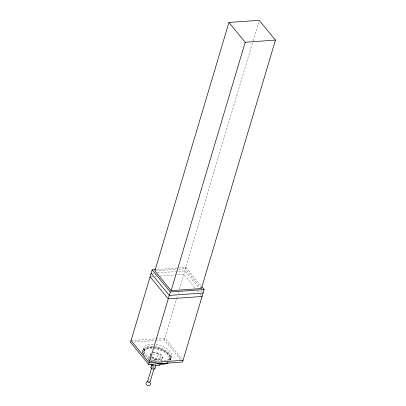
<?xml version="1.0" encoding="UTF-8"?>
<svg xmlns="http://www.w3.org/2000/svg" width="406" height="406" viewBox="0 0 406 406"><rect width="100%" height="100%" fill="white"/><g stroke="black" fill="none" stroke-linecap="round" stroke-linejoin="round"><path stroke-width="0.3" stroke-dasharray="2.03 1.52" d="M142.81 350.596L143.43 348.526M142.587 352.134L142.689 351.789M143.932 351.347L144.343 349.967M150.332 354.255L150.484 353.738M148.758 361.279L150.641 354.951M153.955 361.335L154.64 359.036L152.346 356.24M152.595 354.25L157.934 353.87L155.879 360.772L150.54 361.152A14.596 7.364 16.6 0 0 151.671 361.634M201.396 288.529L185.141 268.742L252.867 41.559M253.045 40.955L258.84 21.513M180.558 359.625L164.359 339.913L176.544 299.044M176.727 298.44L177.442 296.03M178.163 293.624L178.518 292.416M179.416 289.407L185.963 267.452L156.523 269.548M161.075 360.827L161.761 358.528L157.934 353.87M162.167 358.244L162.319 357.727M169.317 359L168.906 360.381A13.347 6.735 16.6 0 0 154.178 348.536M170.941 358.315L171.56 356.245M170.825 359.508L170.718 359.853A14.596 7.364 16.6 0 0 154.458 348.008M155.508 270.853L176.311 269.371M178.833 269.188L185.141 268.742M152.367 273.223L153.62 273.131M157.376 272.868L184.933 270.898L198.762 287.732M151.336 276.674L152.59 276.582M155.092 276.405L156.346 276.319M160.106 276.05L183.908 274.349L195.362 288.296M131.052 340.598L164.877 338.188L182.258 359.346M133.67 342.101L154.965 340.583M155.594 340.538L164.359 339.913M154.64 359.036L161.761 358.528M148.566 381.117L149.367 381.351M185.963 267.452L201.371 286.205M201.132 290.615L202.315 292.056M197.336 290.701L198.519 292.142M200.102 294.066L201.285 295.507M149.778 358.777A13.347 6.735 16.6 0 1 146.505 348.054A13.347 6.735 16.6 0 1 165.323 351.088A13.347 6.735 16.6 0 1 165.968 361.386M156.817 361.426A13.347 6.735 16.6 0 1 150.357 359.092M153.062 361.842A13.347 6.735 16.6 0 1 147.266 358.782M143.922 354.94A13.347 6.735 16.6 0 1 153.082 348.424M162.618 362.649A14.596 7.364 16.6 0 1 161.471 362.644M155.381 361.69A14.596 7.364 16.6 0 1 149.575 359.381M148.55 358.792A14.596 7.364 16.6 0 1 145.876 356.844M145.429 356.432A14.596 7.364 16.6 0 1 144.267 355.159M143.947 354.732A14.596 7.364 16.6 0 1 153.473 346.343M154.681 346.475A14.596 7.364 16.6 0 1 170.078 360.056M155.904 344.491A14.596 7.364 16.6 0 1 171.378 356.864A14.596 7.364 16.6 0 1 150.733 357.59M150.195 357.31A14.596 7.364 16.6 0 1 143.465 348.368A14.596 7.364 16.6 0 1 153.493 344.227M153.148 352.276A6.257 3.157 16.6 0 1 161.517 355.098A6.257 3.157 16.6 0 1 159.66 359.188A6.257 3.157 16.6 0 1 151.291 356.366M150.621 355.453A6.257 3.157 16.6 0 1 151.935 352.56M152.996 352.794A6.257 3.157 16.6 0 1 161.365 355.615A6.257 3.157 16.6 0 1 159.502 359.706A6.257 3.157 16.6 0 1 151.133 356.884M150.469 355.971A6.257 3.157 16.6 0 1 151.783 353.078M151.57 361.979A14.596 7.364 16.6 0 1 150.443 361.472M142.511 353.108A14.596 7.364 16.6 0 1 153.854 347.937M156.493 363.187A14.596 7.364 16.6 0 1 155.265 362.878M149.992 360.853A14.596 7.364 16.6 0 1 147.008 359.036M142.785 353.793A14.596 7.364 16.6 0 1 152.752 347.49M154.559 347.663A14.596 7.364 16.6 0 1 170.51 360.416M155.468 362.817A2.086 1.051 16.6 0 1 156.122 363.395M151.9 367.384A1.254 0.629 16.6 0 1 154.001 367.877M148.855 381.112A1.254 0.629 16.6 0 1 149.164 381.209M153.148 366.892A2.086 1.051 16.6 0 1 154.128 367.303"/><path stroke-width="0.61" d="M155.899 269.594L152.143 269.863L130.539 342.324L148.708 364.441L182.533 362.03L204.132 289.569L201.762 286.682M228.943 22.457L154.879 270.898L171.134 290.691L201.396 288.529L275.461 40.092L259.201 20.3L228.943 22.457L245.199 42.249L275.461 40.092M148.708 364.441L170.312 291.98L152.143 269.863M171.134 290.691L245.199 42.249M150.93 367.374L151.768 364.573M147.606 381.473L151.54 368.267M160.218 363.7L159.705 365.425L152.585 365.933L153.098 364.207M150.027 382.036L153.965 368.836M154.955 368.475L155.787 365.669M146.607 381.904C143.841 385.385 151.083 387.481 150.606 383.066M170.312 291.98L204.132 289.569M203.107 293.02L169.282 295.431L151.113 273.314M202.076 296.471L168.257 298.882L150.083 276.765M183.045 360.305L149.225 362.715L131.052 340.598M151.052 364.07L152.585 365.933M168.089 362.949A14.596 7.364 16.6 0 1 157.01 363.664M167.744 362.822A14.596 7.364 16.6 0 1 158.954 363.634M154.94 368.186A2.086 1.051 16.6 0 1 152.473 368.881A2.086 1.051 16.6 0 1 151.306 366.933M149.997 381.863A1.254 0.629 16.6 0 1 148.469 382.305A1.254 0.629 16.6 0 1 147.987 381.102"/></g></svg>
